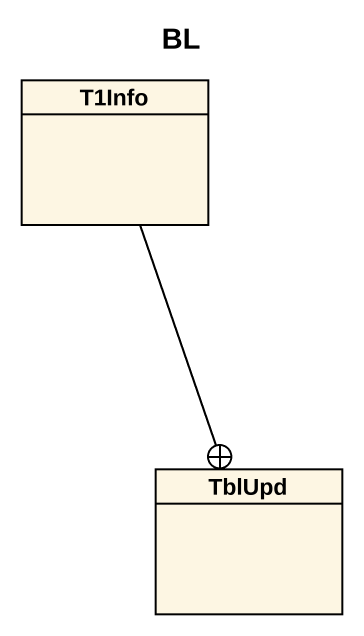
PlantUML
@startuml
title BL
hide circle
hide empty members
class T1Info
class TblUpd
T1Info --+ TblUpd
@enduml
